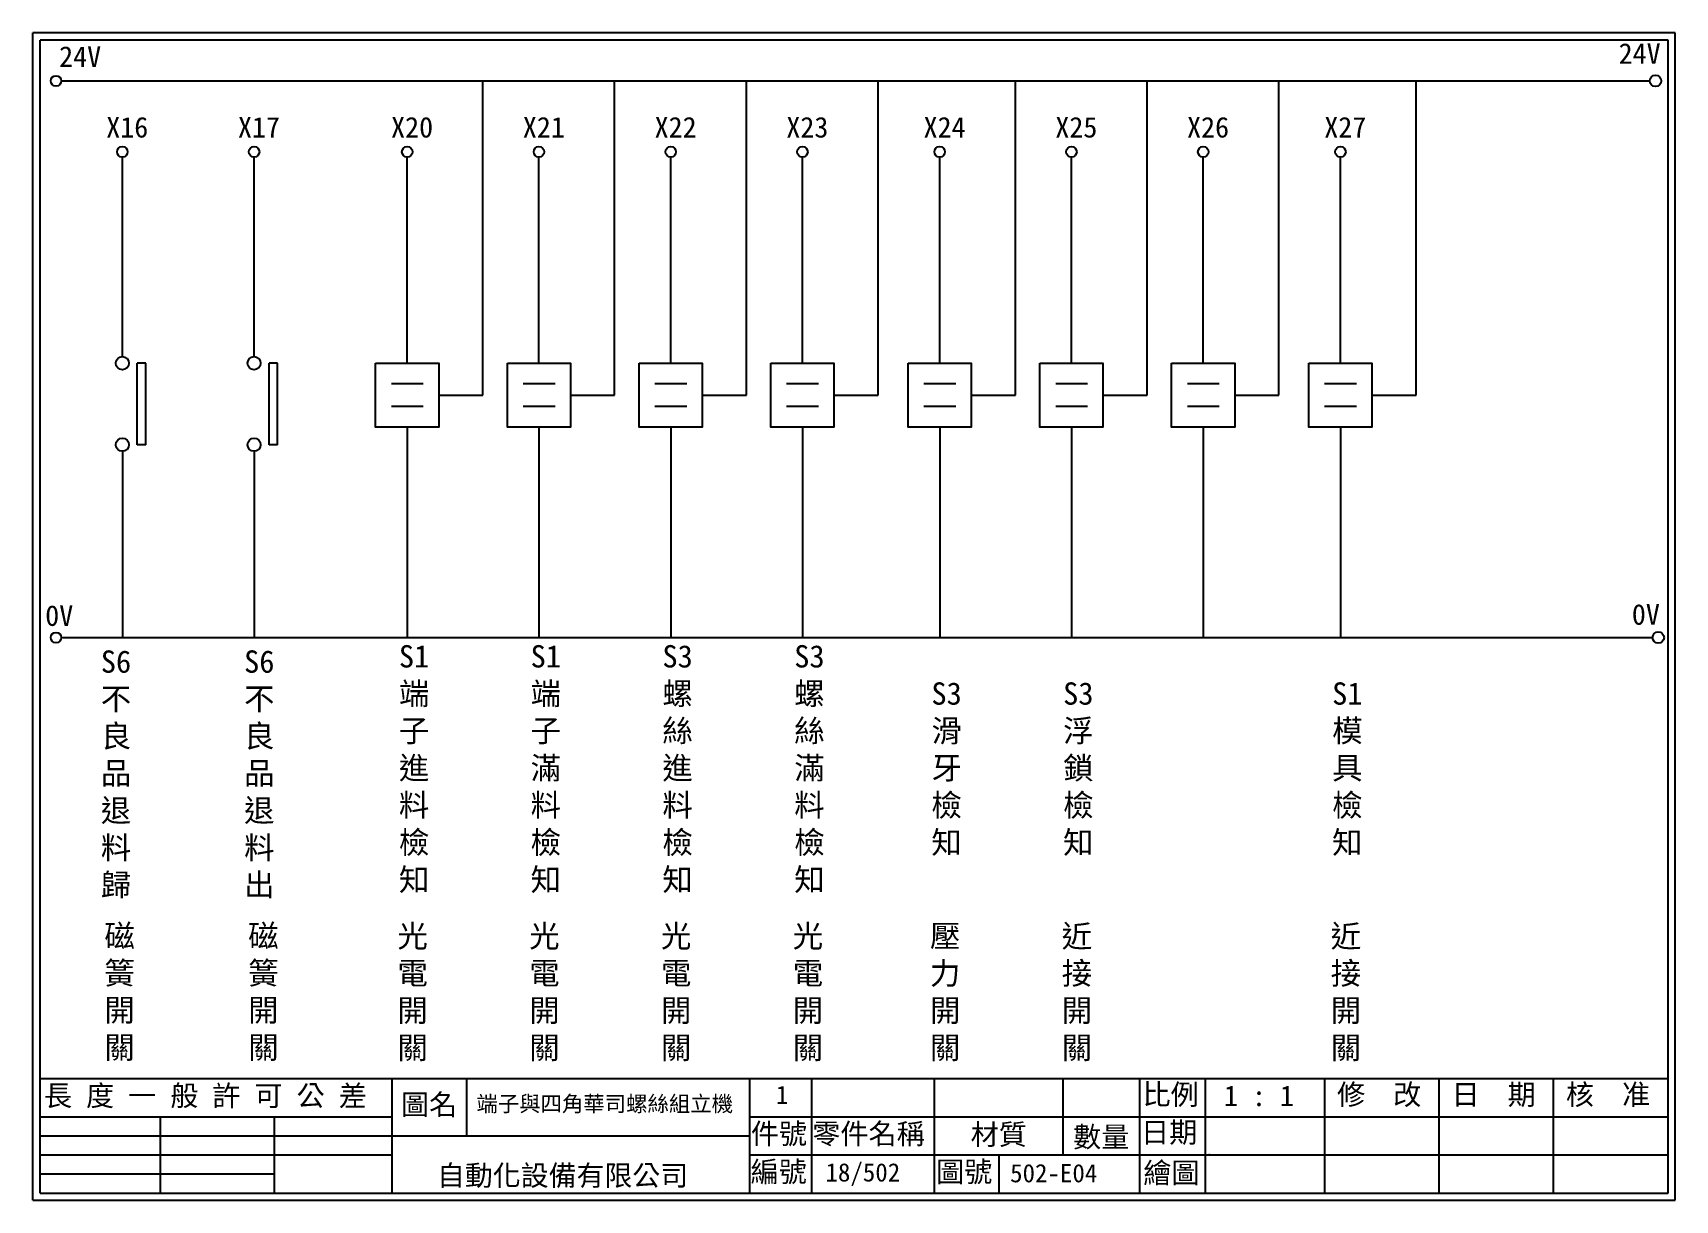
# Model space of a CAD drawing. Extents: x 1092 to 1379, y 1199 to 1403.
import ezdxf

# ---------------------------------------------------------------- set-up
doc = ezdxf.new("R2010")
doc.units = 0
doc.layers.get('0').update_dxf_attribs({"linetype": 'CONTINUOUS'})
for name, color, linetype in [('圖框層', 7, 'CONTINUOUS'), ('文字層', 4, 'CONTINUOUS'), ('標尺寸層', 3, 'CONTINUOUS')]:
    doc.layers.add(name, color=color, linetype=linetype)
doc.styles.add('CNS', font='romanc.shx', dxfattribs={"bigfont": 'chineset.shx'})
doc.styles.add('STSL', font='kaiu.ttf')

msp = doc.modelspace()

# ---------------------------------------------------------------- linework, layer by layer
for p, q in [((1170.27, 1339.54), (1170.27, 1394.45)), ((1193.3, 1339.54), (1193.3, 1394.45)), ((1216.32, 1339.54), (1216.32, 1394.45)), ((1239.34, 1339.54), (1239.34, 1394.45)), ((1263.33, 1339.54), (1263.33, 1394.45)), ((1286.35, 1339.54), (1286.35, 1394.45)), ((1309.37, 1339.54), (1309.37, 1394.45)), ((1333.36, 1339.54), (1333.36, 1394.45)), ((1107.27, 1346.27), (1107.27, 1381.14)), ((1130.29, 1346.27), (1130.29, 1381.14)), ((1157.05, 1345.12), (1157.05, 1381.14)), ((1180.07, 1345.12), (1180.07, 1381.14)), ((1203.1, 1345.12), (1203.1, 1381.14)), ((1226.12, 1345.12), (1226.12, 1381.14)), ((1250.1, 1345.12), (1250.1, 1381.14)), ((1273.13, 1345.12), (1273.13, 1381.14)), ((1296.15, 1345.12), (1296.15, 1381.14)), ((1320.13, 1345.12), (1320.13, 1381.14)), ((1111.38, 1345.12), (1109.87, 1345.12)), ((1134.4, 1345.12), (1132.9, 1345.12)), ((1162.56, 1339.54), (1170.27, 1339.54)), ((1185.59, 1339.54), (1193.3, 1339.54)), ((1208.61, 1339.54), (1216.32, 1339.54)), ((1231.63, 1339.54), (1239.34, 1339.54)), ((1255.62, 1339.54), (1263.33, 1339.54)), ((1278.64, 1339.54), (1286.35, 1339.54)), ((1301.66, 1339.54), (1309.37, 1339.54)), ((1325.65, 1339.54), (1333.36, 1339.54)), ((1157.05, 1333.96), (1157.05, 1297.18)), ((1180.07, 1333.96), (1180.07, 1297.18)), ((1203.1, 1333.96), (1203.1, 1297.18)), ((1226.12, 1333.96), (1226.12, 1297.18)), ((1250.1, 1333.96), (1250.1, 1297.18)), ((1273.13, 1333.96), (1273.13, 1297.18)), ((1296.15, 1333.96), (1296.15, 1297.18)), ((1320.13, 1333.96), (1320.13, 1297.18)), ((1107.27, 1329.74), (1107.27, 1297.18)), ((1111.38, 1330.89), (1109.87, 1330.89)), ((1130.29, 1329.74), (1130.29, 1297.18)), ((1134.4, 1330.89), (1132.9, 1330.89))]:
    msp.add_line(p, q)
for points in [[(1151.53, 1345.12), (1162.56, 1345.12), (1162.56, 1333.96), (1151.53, 1333.96)], [(1174.56, 1345.12), (1185.59, 1345.12), (1185.59, 1333.96), (1174.56, 1333.96)], [(1197.58, 1345.12), (1208.61, 1345.12), (1208.61, 1333.96), (1197.58, 1333.96)], [(1220.61, 1345.12), (1231.63, 1345.12), (1231.63, 1333.96), (1220.61, 1333.96)], [(1244.59, 1345.12), (1255.62, 1345.12), (1255.62, 1333.96), (1244.59, 1333.96)], [(1267.61, 1345.12), (1278.64, 1345.12), (1278.64, 1333.96), (1267.61, 1333.96)], [(1290.64, 1345.12), (1301.66, 1345.12), (1301.66, 1333.96), (1290.64, 1333.96)], [(1314.62, 1345.12), (1325.65, 1345.12), (1325.65, 1333.96), (1314.62, 1333.96)]]:
    msp.add_lwpolyline(points, close=True)
for centre in [(1375.19, 1394.45), (1375.68, 1297.18)]:
    msp.add_circle(centre, 1)
at = {"layer": '圖框層', "color": 7}
for p, q in [((1378.63, 1402.85), (1091.63, 1402.85)), ((1091.63, 1198.88), (1091.63, 1402.85)), ((1377.38, 1401.6), (1092.88, 1401.6)), ((1092.88, 1200.13), (1092.88, 1401.6)), ((1377.38, 1200.13), (1377.38, 1401.6)), ((1378.63, 1198.88), (1378.63, 1402.85)), ((1092.88, 1220.13), (1203.36, 1220.13)), ((1154.42, 1200.13), (1154.42, 1220.13)), ((1167.45, 1210.13), (1167.45, 1220.13)), ((1203.36, 1220.13), (1377.38, 1220.13)), ((1216.9, 1200.13), (1216.9, 1220.13)), ((1227.78, 1200.13), (1227.78, 1220.13)), ((1249.2, 1200.13), (1249.2, 1220.13)), ((1271.68, 1206.8), (1271.68, 1220.13)), ((1285.09, 1200.13), (1285.09, 1220.13)), ((1296.57, 1200.13), (1296.57, 1220.13)), ((1317.38, 1200.13), (1317.38, 1220.13)), ((1337.38, 1200.13), (1337.38, 1220.13)), ((1357.38, 1200.13), (1357.38, 1220.13)), ((1092.88, 1213.46), (1154.42, 1213.46)), ((1113.92, 1200.13), (1113.92, 1213.46)), ((1133.86, 1200.13), (1133.86, 1213.46)), ((1216.9, 1213.46), (1377.38, 1213.46)), ((1092.88, 1210.13), (1156.91, 1210.13)), ((1156.91, 1210.13), (1216.9, 1210.13)), ((1092.88, 1206.8), (1154.42, 1206.8)), ((1216.9, 1206.8), (1377.38, 1206.8)), ((1260.51, 1200.13), (1260.51, 1206.8)), ((1092.88, 1203.47), (1133.86, 1203.47)), ((1092.88, 1200.13), (1377.38, 1200.13)), ((1091.63, 1198.88), (1378.63, 1198.88))]:
    msp.add_line(p, q, dxfattribs=at)
at = {"layer": '圖框層', "color": 4}
msp.add_point((1297.17, 1206.8), dxfattribs=at)
at = {"layer": '標尺寸層', "color": 7}
for p, q in [((1096.6, 1394.45), (1374.19, 1394.45)), ((1109.87, 1330.89), (1109.87, 1345.12)), ((1111.38, 1330.89), (1111.38, 1345.12)), ((1132.9, 1330.89), (1132.9, 1345.12)), ((1134.4, 1330.89), (1134.4, 1345.12)), ((1154.29, 1341.57), (1159.86, 1341.57)), ((1177.31, 1341.57), (1182.88, 1341.57)), ((1200.34, 1341.57), (1205.9, 1341.57)), ((1223.36, 1341.57), (1228.93, 1341.57)), ((1247.34, 1341.57), (1252.91, 1341.57)), ((1270.37, 1341.57), (1275.93, 1341.57)), ((1293.39, 1341.57), (1298.96, 1341.57)), ((1317.37, 1341.57), (1322.94, 1341.57)), ((1154.29, 1337.6), (1159.86, 1337.6)), ((1177.31, 1337.6), (1182.88, 1337.6)), ((1200.34, 1337.6), (1205.9, 1337.6)), ((1223.36, 1337.6), (1228.93, 1337.6)), ((1247.34, 1337.6), (1252.91, 1337.6)), ((1270.37, 1337.6), (1275.93, 1337.6)), ((1293.39, 1337.6), (1298.96, 1337.6)), ((1317.37, 1337.6), (1322.94, 1337.6)), ((1096.81, 1297.18), (1374.68, 1297.18))]:
    msp.add_line(p, q, dxfattribs=at)
for centre, radius in [((1095.68, 1394.45), 0.92), ((1107.27, 1382.06), 0.92), ((1130.29, 1382.06), 0.92), ((1157.05, 1382.06), 0.92), ((1180.07, 1382.06), 0.92), ((1203.1, 1382.06), 0.92), ((1226.12, 1382.06), 0.92), ((1250.1, 1382.06), 0.92), ((1273.13, 1382.06), 0.92), ((1296.15, 1382.06), 0.92), ((1320.13, 1382.06), 0.92), ((1107.27, 1345.12), 1.15), ((1130.29, 1345.12), 1.15), ((1107.27, 1330.89), 1.15), ((1130.29, 1330.89), 1.15), ((1095.68, 1297.18), 0.92)]:
    msp.add_circle(centre, radius, dxfattribs=at)

# ---------------------------------------------------------------- texts
at = {"layer": '圖框層', "color": 4, "style": 'STSL'}
for s, height, p in [('24V', 3.6, (1368.75, 1397.44)), ('24V', 3.6, (1096.22, 1396.91)), ('X16', 3.6, (1104.45, 1384.56)), ('X17', 3.6, (1127.47, 1384.56)), ('X20', 3.6, (1154.23, 1384.56)), ('X21', 3.6, (1177.25, 1384.56)), ('X22', 3.6, (1200.28, 1384.56)), ('X23', 3.6, (1223.3, 1384.56)), ('X24', 3.6, (1247.28, 1384.56)), ('X25', 3.6, (1270.31, 1384.56)), ('X26', 3.6, (1293.33, 1384.56)), ('X27', 3.6, (1317.31, 1384.56)), ('0V', 3.6, (1371.06, 1299.43)), ('0V', 3.6, (1093.79, 1299.23)), ('    長 度 一 般 許 可 公 差', 3.6, (1083.77, 1215.34)), ('圖名', 3.6, (1155.96, 1213.78)), ('端子與四角華司螺絲組立機', 2.7403, (1169.14, 1214.36)), ('比例', 3.6, (1285.55, 1215.56)), ('修  改', 3.6, (1319.54, 1215.54)), ('日  期', 3.6, (1339.54, 1215.54)), ('核  准', 3.6, (1359.54, 1215.54)), ('件號', 3.6, (1217.11, 1208.7)), ('零件名稱', 3.6, (1227.84, 1208.69)), ('材質', 3.6, (1255.51, 1208.56)), ('數量', 3.6, (1273.42, 1208.13)), ('日期', 3.6, (1285.29, 1208.93)), ('自動化設備有限公司', 3.574, (1162.26, 1201.41)), ('編號', 3.6, (1217.06, 1202.04)), ('18/502', 3.2, (1230.14, 1202.14)), ('圖號', 3.6, (1249.47, 1202.04)), ('繪圖', 3.6, (1285.68, 1201.85))]:
    msp.add_text(s, height=height, dxfattribs=at).set_placement(p)
at = {"layer": '文字層', "color": 4, "style": 'STSL'}
for s, height, p in [('1 ', 3.2, (1221.48, 1215.69)), ('1 : 1', 3.599, (1299.78, 1215.31)), ('502-E04', 3.2, (1262.41, 1202))]:
    msp.add_text(s, height=height, dxfattribs=at).set_placement(p)
at = {"layer": '標尺寸層', "color": 7, "char_height": 3.9, "width": 4.9608, "attachment_point": 5, "style": 'CNS'}
for s, insert in [('{\\fDFKai-SB|b0|i0|c136|p65;S6不良品退料歸}', (1106.16, 1273.28)), ('{\\fDFKai-SB|b0|i0|c136|p65;S6不良品退料出}', (1131.2, 1273.28)), ('{\\fDFKai-SB|b0|i0|c136|p65;S1端子進料檢知}', (1158.25, 1274.2)), ('{\\fDFKai-SB|b0|i0|c136|p65;S1端子滿料檢知}', (1181.27, 1274.2)), ('{\\fDFKai-SB|b0|i0|c136|p65;S3螺絲進料檢知}', (1204.3, 1274.2)), ('{\\fDFKai-SB|b0|i0|c136|p65;S3螺絲滿料檢知}', (1227.34, 1274.2)), ('{\\fDFKai-SB|b0|i0|c136|p65;S3滑牙檢知}', (1251.31, 1274.2)), ('{\\fDFKai-SB|b0|i0|c136|p65;S3浮鎖檢知}', (1274.33, 1274.2)), ('{\\fDFKai-SB|b0|i0|c136|p65;S1模具檢知}', (1321.34, 1274.2)), ('{\\fDFKai-SB|b0|i0|c136|p65;磁簧開關}', (1106.79, 1235.11)), ('{\\fDFKai-SB|b0|i0|c136|p65;磁簧開關}', (1131.92, 1235.11)), ('{\\fDFKai-SB|b0|i0|c136|p65;光電開關}', (1158, 1235.06)), ('{\\fDFKai-SB|b0|i0|c136|p65;光電開關}', (1181.03, 1235.06)), ('{\\fDFKai-SB|b0|i0|c136|p65;光電開關}', (1204.05, 1235.06)), ('{\\fDFKai-SB|b0|i0|c136|p65;光電開關}', (1227.08, 1235.06)), ('{\\fDFKai-SB|b0|i0|c136|p65;壓力開關}', (1251.06, 1235.06)), ('{\\fDFKai-SB|b0|i0|c136|p65;近接開關}', (1274.08, 1235.06)), ('{\\fDFKai-SB|b0|i0|c136|p65;近接開關}', (1321.09, 1235.06))]:
    msp.add_mtext(s, dxfattribs=dict(at, insert=insert))

doc.saveas('drawing.dxf')
